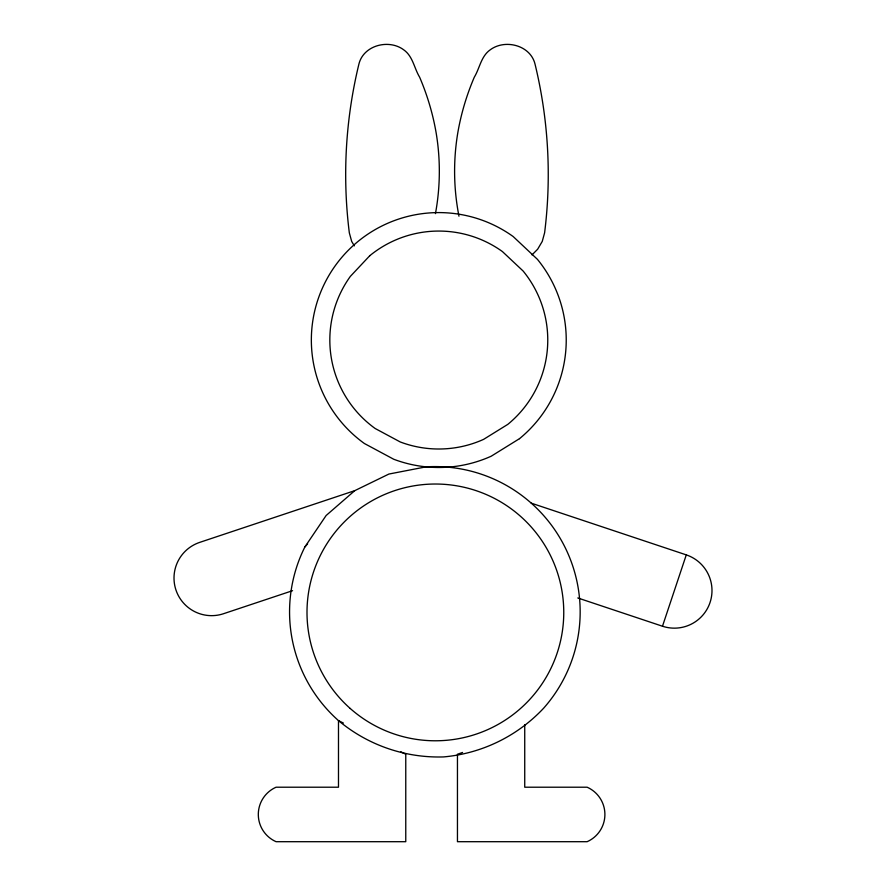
<?xml version="1.0" encoding="UTF-8"?>
<svg xmlns="http://www.w3.org/2000/svg" width="886" height="886" viewBox="0 0 886 886"><rect width="100%" height="100%" fill="white"/><g stroke="black" fill="none" stroke-linecap="round" stroke-linejoin="round"><path stroke-width="1.33" d="M577.794 597.961L662.484 626.225L686.285 554.88L531.235 503.148M304.884 546.939L326.126 515.508L354.765 490.656L388.876 474.054L426.111 466.844A145.293 145.293 0 0 1 543.594 708.257C517.335 736.211 481.796 753.51 443.598 756.921C405.267 758.117 367.911 745.215 338.485 720.617A145.293 145.293 0 0 1 304.884 546.939L307.608 543.871M532.01 254.891L537.647 249.221L542.254 241.402L544.602 232.841A468.029 468.029 0 0 0 534.989 63.947C530.337 45.153 505.02 38.762 490.213 49.826C481.032 56.25 479.758 68.189 474.287 77.226C466.656 95.035 461.085 113.707 457.796 132.8A233.018 233.018 0 0 0 458.97 216.195M462.57 752.469L457.453 754.241L457.453 841.7L587.13 841.7A29.77 29.77 0 0 0 587.13 787.211L524.733 787.211L524.733 724.626M354.765 490.656L199.715 542.376A37.611 37.611 0 0 0 175.937 589.954A37.611 37.611 0 0 0 223.516 613.721L292.568 590.685M343.38 723.065L338.485 720.617L338.485 787.211L276.078 787.211A29.77 29.77 0 0 0 276.078 841.7L405.766 841.7L405.766 754.241L400.871 751.793M354.311 245.876L351.676 241.402L349.328 232.841A468.029 468.029 0 0 1 358.941 63.947C363.592 45.153 388.921 38.762 403.717 49.826C412.898 56.25 414.172 68.189 419.643 77.226C427.274 95.035 432.844 113.707 436.133 132.8A233.018 233.018 0 0 1 435.447 213.615M686.285 554.88A37.611 37.611 0 0 1 710.063 602.447A37.611 37.611 0 0 1 662.484 626.225M369.783 255.7L350.313 276.432A108.978 108.978 0 0 0 375.188 428.514L400.262 441.97A108.978 108.978 0 0 0 483.623 439.356L507.8 424.372A108.978 108.978 0 0 0 523.128 271.027L502.395 251.546A108.978 108.978 0 0 0 369.783 255.7M519.495 438.67L491.221 456.201A127.451 127.451 0 0 1 393.727 459.247L364.412 443.521A127.451 127.451 0 0 1 335.307 265.645A127.451 127.451 0 0 1 513.182 236.551L537.425 259.332A127.451 127.451 0 0 1 519.495 438.67M350.225 708.479A128.381 128.381 0 0 0 561.159 638.108A128.381 128.381 0 0 0 394.746 490.622A128.381 128.381 0 0 0 350.225 708.479"/></g></svg>
